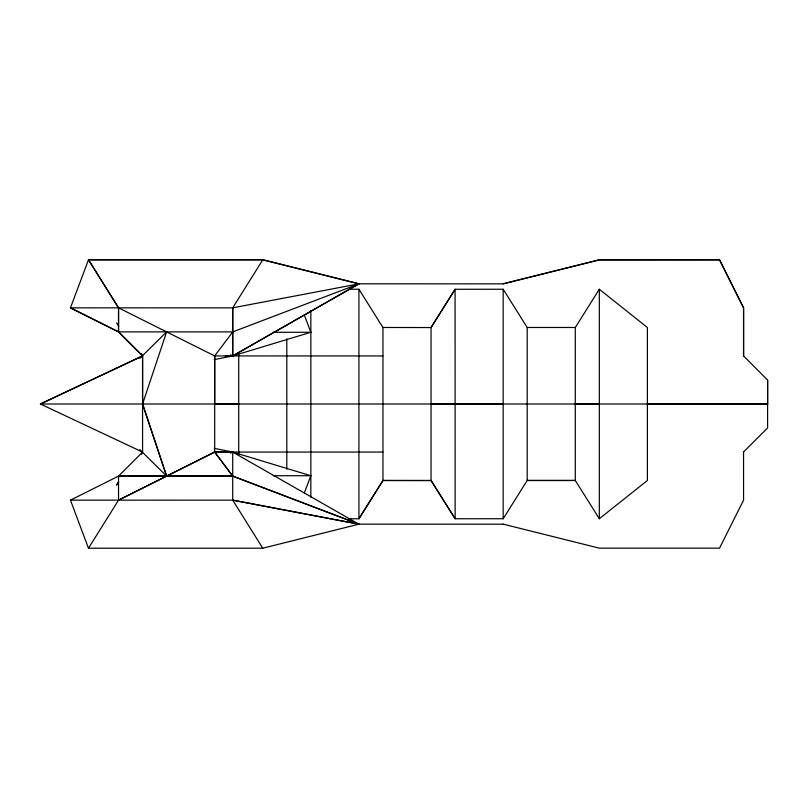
<?xml version="1.0" encoding="UTF-8"?>
<svg xmlns="http://www.w3.org/2000/svg" width="808" height="808" viewBox="0 0 808 808"><rect width="100%" height="100%" fill="white"/><g stroke="black" fill="none" stroke-linecap="round" stroke-linejoin="round"><path stroke-width="1.21" d="M141.461 454.308L142.572 452.076L142.572 355.924L118.534 331.886L118.544 307.848L88.496 259.772L262.762 259.762L358.924 283.8L503.172 283.861L599.334 259.833L719.514 259.762L743.562 307.838L743.562 355.924L767.6 380.053L767.6 427.947L743.562 451.995M141.451 353.682L142.572 355.934L142.572 404.01L166.61 476.114L139.774 449.581M225.2 355.944L232.714 355.924L232.724 307.868L70.448 307.838L88.496 259.772L262.782 259.792L358.944 283.84L232.724 355.944L214.191 359.621M743.562 356.005L743.572 307.929L719.534 259.843L599.334 259.833L503.162 283.8M767.6 404.091L767.6 380.053M304.404 492.799L310.848 475.72L232.714 452.076L214.201 448.349M743.562 500.162L719.534 548.157L599.334 548.167L503.172 524.139M226.452 355.934L232.714 355.924L232.714 307.838L262.782 259.792M503.162 524.2L358.944 524.16L262.782 548.208L88.496 548.228L118.534 500.162L214.696 452.056L214.686 355.924L232.724 331.906L358.944 283.84L232.714 307.838M349.066 289.244L358.924 289.244L382.962 327.543L382.962 480.518L358.934 518.776L349.066 518.776M575.276 327.533L599.324 289.244L647.4 327.533L647.4 480.467L599.324 518.726L575.276 480.467L575.276 327.482L527.2 327.482L503.172 289.254M503.172 518.746L527.2 480.467L527.2 327.482M382.962 327.482L431.048 327.553L455.086 289.244L455.136 518.716L431.048 480.447L431.048 327.543L455.136 289.284L503.162 289.244L503.162 518.716L455.096 518.756L431.048 480.518L382.972 480.457L358.924 518.716L358.924 289.244M139.774 358.409L166.62 331.896L142.572 404L166.62 476.104M88.476 548.238L70.458 500.152L118.534 476.114L142.572 452.076L40.4 404L142.572 355.924L118.534 331.886L70.458 307.848L118.534 331.886L232.724 331.906M230.462 354.843L232.714 355.924L358.924 283.8M230.462 453.157L232.714 452.076L358.924 524.2L232.714 500.162L70.458 500.152M142.572 355.934L40.4 404L767.6 404L695.476 403.96M232.714 355.924L310.848 332.28L304.404 315.201M273.286 332.28L310.848 332.28M213.938 355.924L382.962 355.944M238.724 404.03L214.686 404.02L214.696 355.944L118.534 307.838L88.476 259.762M575.276 404.03L599.324 404.02M647.4 403.98L767.6 404M262.762 548.238L232.724 500.132L232.714 452.076L213.938 452.056L382.962 452.056M273.286 475.72L310.848 475.72M358.924 524.2L232.714 476.114L214.686 452.076L118.534 500.162L118.534 476.114L232.724 476.094L358.944 524.16L232.724 500.132M118.534 476.114L232.714 476.114L214.696 452.056M382.962 480.518L431.048 480.518M226.452 452.066L232.714 452.076M116.524 322.867L118.534 325.876M743.562 452.076L743.572 500.071M599.324 289.244L599.324 518.716M310.848 310.676L310.848 497.284M286.81 338.774L286.81 469.246M238.724 353.833L238.724 454.207M118.534 307.838L118.534 331.886M118.534 482.124L116.534 485.123L118.534 482.134M455.086 403.96L431.048 404.03L503.162 404.02L455.086 404.04M575.276 480.467L527.2 480.467L575.286 480.477"/></g></svg>
